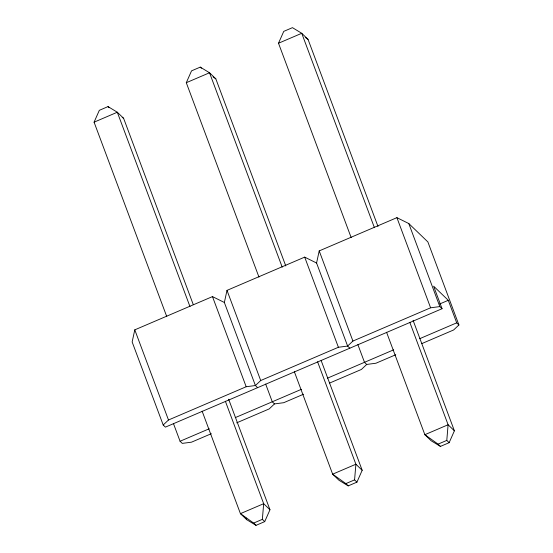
<?xml version="1.0" encoding="UTF-8"?>
<svg xmlns="http://www.w3.org/2000/svg" width="553" height="553" viewBox="0 0 553 553"><rect width="100%" height="100%" fill="white"/><g stroke="black" fill="none" stroke-linecap="round" stroke-linejoin="round"><path stroke-width="0.83" d="M228.645 399.238L269.968 509.762L264.721 521.617L262.364 519.343L263.677 503.693L225.368 401.236M321.162 360.57L362.18 470.292L356.934 482.147L354.577 479.873L355.89 464.223L317.581 361.766M413.07 320.298L454.393 430.822L449.147 442.676L446.789 440.402L448.103 424.752L409.794 322.295M257.622 387.66L255.41 385.531L224.359 302.484L212.476 296.595L134.787 329.851L132.146 341.954L163.197 425.001L165.409 427.13L442.054 308.719L433.628 286.184L448.283 300.307L456.709 322.841L458.921 324.97L453.626 329.975L421.918 343.551M224.359 302.484L227 290.38L304.689 257.124L316.572 263.014L347.623 346.06L349.835 348.19M316.572 263.014L319.212 250.91L396.909 217.654L408.785 223.543L427.87 241.924L458.921 324.97M166.757 316.572L94.079 122.178L99.326 110.323L108.035 106.591L117.312 112.231L123.609 118.301L193.274 304.627M258.97 277.101L186.292 82.708L191.538 70.853L200.255 67.12L209.525 72.768L215.822 78.83L285.79 265.958M351.183 237.631L278.505 43.238L283.751 31.383L292.468 27.65L301.738 33.298L308.035 39.36L378.003 226.488M163.197 425.001L168.492 419.997L246.182 386.741L255.41 385.531L260.705 380.526L338.395 347.27L347.623 346.06L352.918 341.056L430.607 307.8L439.835 306.59L442.054 308.719M303.542 394.22L283.724 402.702L274.495 403.911L269.2 408.916L236.698 422.831M395.754 354.75L375.936 363.231L366.708 364.441L361.413 369.445L329.706 383.022M94.079 122.178L117.312 112.231L189.99 306.625M186.292 82.708L209.525 72.768L282.21 267.154M278.505 43.238L301.738 33.298L374.422 227.684M439.614 304.012L448.283 300.307M173.448 423.543L180.071 441.253L209.228 428.769M235.239 417.639L301.44 389.298M327.452 378.169L393.66 349.828M419.665 338.699L456.709 322.841M211.329 433.69L191.511 442.172L182.283 443.382L180.071 441.253M202.135 411.183L240.437 513.64L253.647 523.076L262.364 519.343M294.348 371.713L332.65 474.17L345.86 483.605L354.577 479.873M386.561 332.242L424.863 434.699L438.073 444.135L446.789 440.402M269.968 509.762L263.677 503.693L240.437 513.64L246.735 519.702L256.011 525.35L264.721 521.617M362.18 470.292L355.89 464.223L332.65 474.17L338.948 480.232L348.224 485.88L356.934 482.147M454.393 430.822L448.103 424.752L424.863 434.699L431.16 440.769L440.437 446.409L449.147 442.676M305.256 37.376L308.035 39.36M213.043 76.846L215.822 78.83M122.22 117.305L123.609 118.301M200.255 67.12L201.43 68.254M108.035 106.591L109.218 107.724M366.708 364.441L364.496 362.312L357.874 344.602M438.073 444.135L440.437 446.409M274.495 403.911L272.283 401.782L265.661 384.072M345.86 483.605L348.224 485.88M253.647 523.076L256.011 525.35M408.785 223.543L439.835 306.59M396.909 217.654L430.607 307.8M319.212 250.91L352.918 341.056M304.689 257.124L338.395 347.27M227 290.38L260.705 380.526M212.476 296.595L246.182 386.741M246.133 518.092L246.735 519.702M134.787 329.851L168.492 419.997"/></g></svg>
